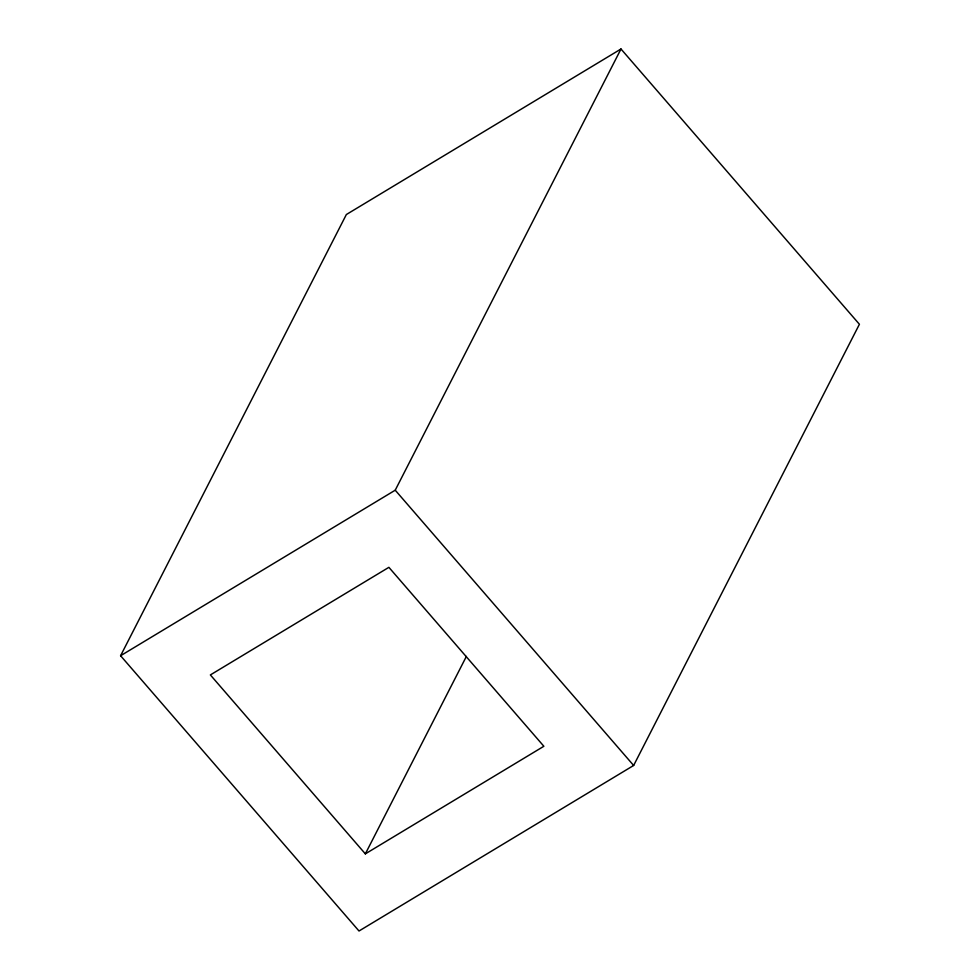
<?xml version="1.0" encoding="UTF-8"?>
<svg xmlns="http://www.w3.org/2000/svg" width="980" height="980" viewBox="0 0 980 980"><rect width="100%" height="100%" fill="white"/><g stroke="black" fill="none" stroke-linecap="round" stroke-linejoin="round"><path stroke-width="1.47" d="M120.589 655.73L346.357 214.534L620.989 49L859.411 324.27L633.644 765.466L359.011 931L120.589 655.73L395.222 490.196L620.989 49M365.344 853.862L543.863 746.27L388.889 567.334L210.369 674.926L365.344 853.862L466.382 656.416M395.222 490.196L633.644 765.466"/></g></svg>
